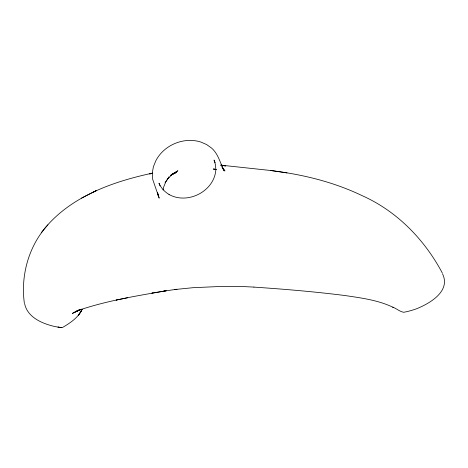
<?xml version="1.0" encoding="UTF-8"?>
<svg xmlns="http://www.w3.org/2000/svg" width="468" height="468" viewBox="0 0 468 468"><rect width="100%" height="100%" fill="white"/><g stroke="black" fill="none" stroke-linecap="round" stroke-linejoin="round"><path stroke-width="0.7" d="M163.08 190.008L163.584 187.247L165.777 181.876L169.03 176.898L165.069 182.777M82.356 309.272L78.232 315.409L81.444 310.875C77.109 318.398 69.738 323.271 62.414 327.547C60.167 327.752 57.903 326.939 55.669 326.717C43.226 324.002 27.922 317.947 24.74 304.206M47.929 224.833C28.712 245.741 20.399 275.681 24.424 303.621M41.248 232.818C67.216 198.022 110.284 182.286 151.228 173.406L152.656 173.107M167.731 178.834L172.277 174.348L177.852 170.756L170.311 175.471M78.554 310.255L79.712 309.518M170.346 175.494L176.524 172.101L172.622 173.757M78.788 310.185L72.306 313.461L77.91 310.588M93.401 192.102L96.262 190.646L81.537 198.122M74.687 312.25L80.221 309.471M78.846 310.149L75.301 311.817L81.771 309.231L81.268 309.418C108.845 300.345 137.639 295.729 166.169 290.774L151.889 293.144L152.773 292.997M75.81 311.618L81.771 309.231M171.329 174.541L175.237 173.002L173.142 173.634M172.242 174.16L174.968 173.429L172.183 174.119M116.602 300.029L116.181 300.117L127.735 297.724M176.992 289.236L163.788 291.149L164.601 291.037M175.553 289.446L174.798 289.534L192.845 287.709L223.236 286.346L241.956 286.504L253.978 287.1M253.89 287.1C284.333 289.16 314.765 291.699 345.045 295.542C361.39 297.97 378.197 300.117 393.243 307.382L392.827 307.166C396.542 308.511 399.736 311.694 403.691 312.285C407.85 311.553 411.928 310.378 415.917 309.015C429.402 303.75 451.117 291.336 442.529 273.827M61.682 327.618L57.973 327.103L59.828 327.384M286.995 172.926L270.855 170.516L221.019 165.163M220.867 165.227L225.658 165.982L220.785 165.029M270.855 170.516L271.399 170.604C302.053 174.388 332.502 181.666 360.524 194.899L361.817 195.507C396.805 211.021 424.523 239.481 442.324 273.025M216.21 169.621L213.56 169.03L216.31 169.574M213.56 169.03L215.689 169.498M222.645 168.363L224.944 170.908L222.002 166.83M221.92 166.766L224.207 170.908C220.194 163.238 218.457 154.159 211.694 148.169L206.675 144.577L200.93 142.067C183.988 136.644 164.046 144.893 155.862 160.682L153.393 166.754L152.275 172.949L152.632 179.18L159.167 198.134L157.634 192.904M215.169 162.747L214.063 160.044L215.532 165.046L215.83 170.036C214.122 191.447 187.539 204.89 169.018 194.472L169.1 194.518C164.473 191.693 161.021 188.007 158.985 183.193L160.027 185.86M157.599 192.921L158.219 195.612L158.137 194.226M152.469 173.283L149.696 173.926L152.433 173.318"/></g></svg>
